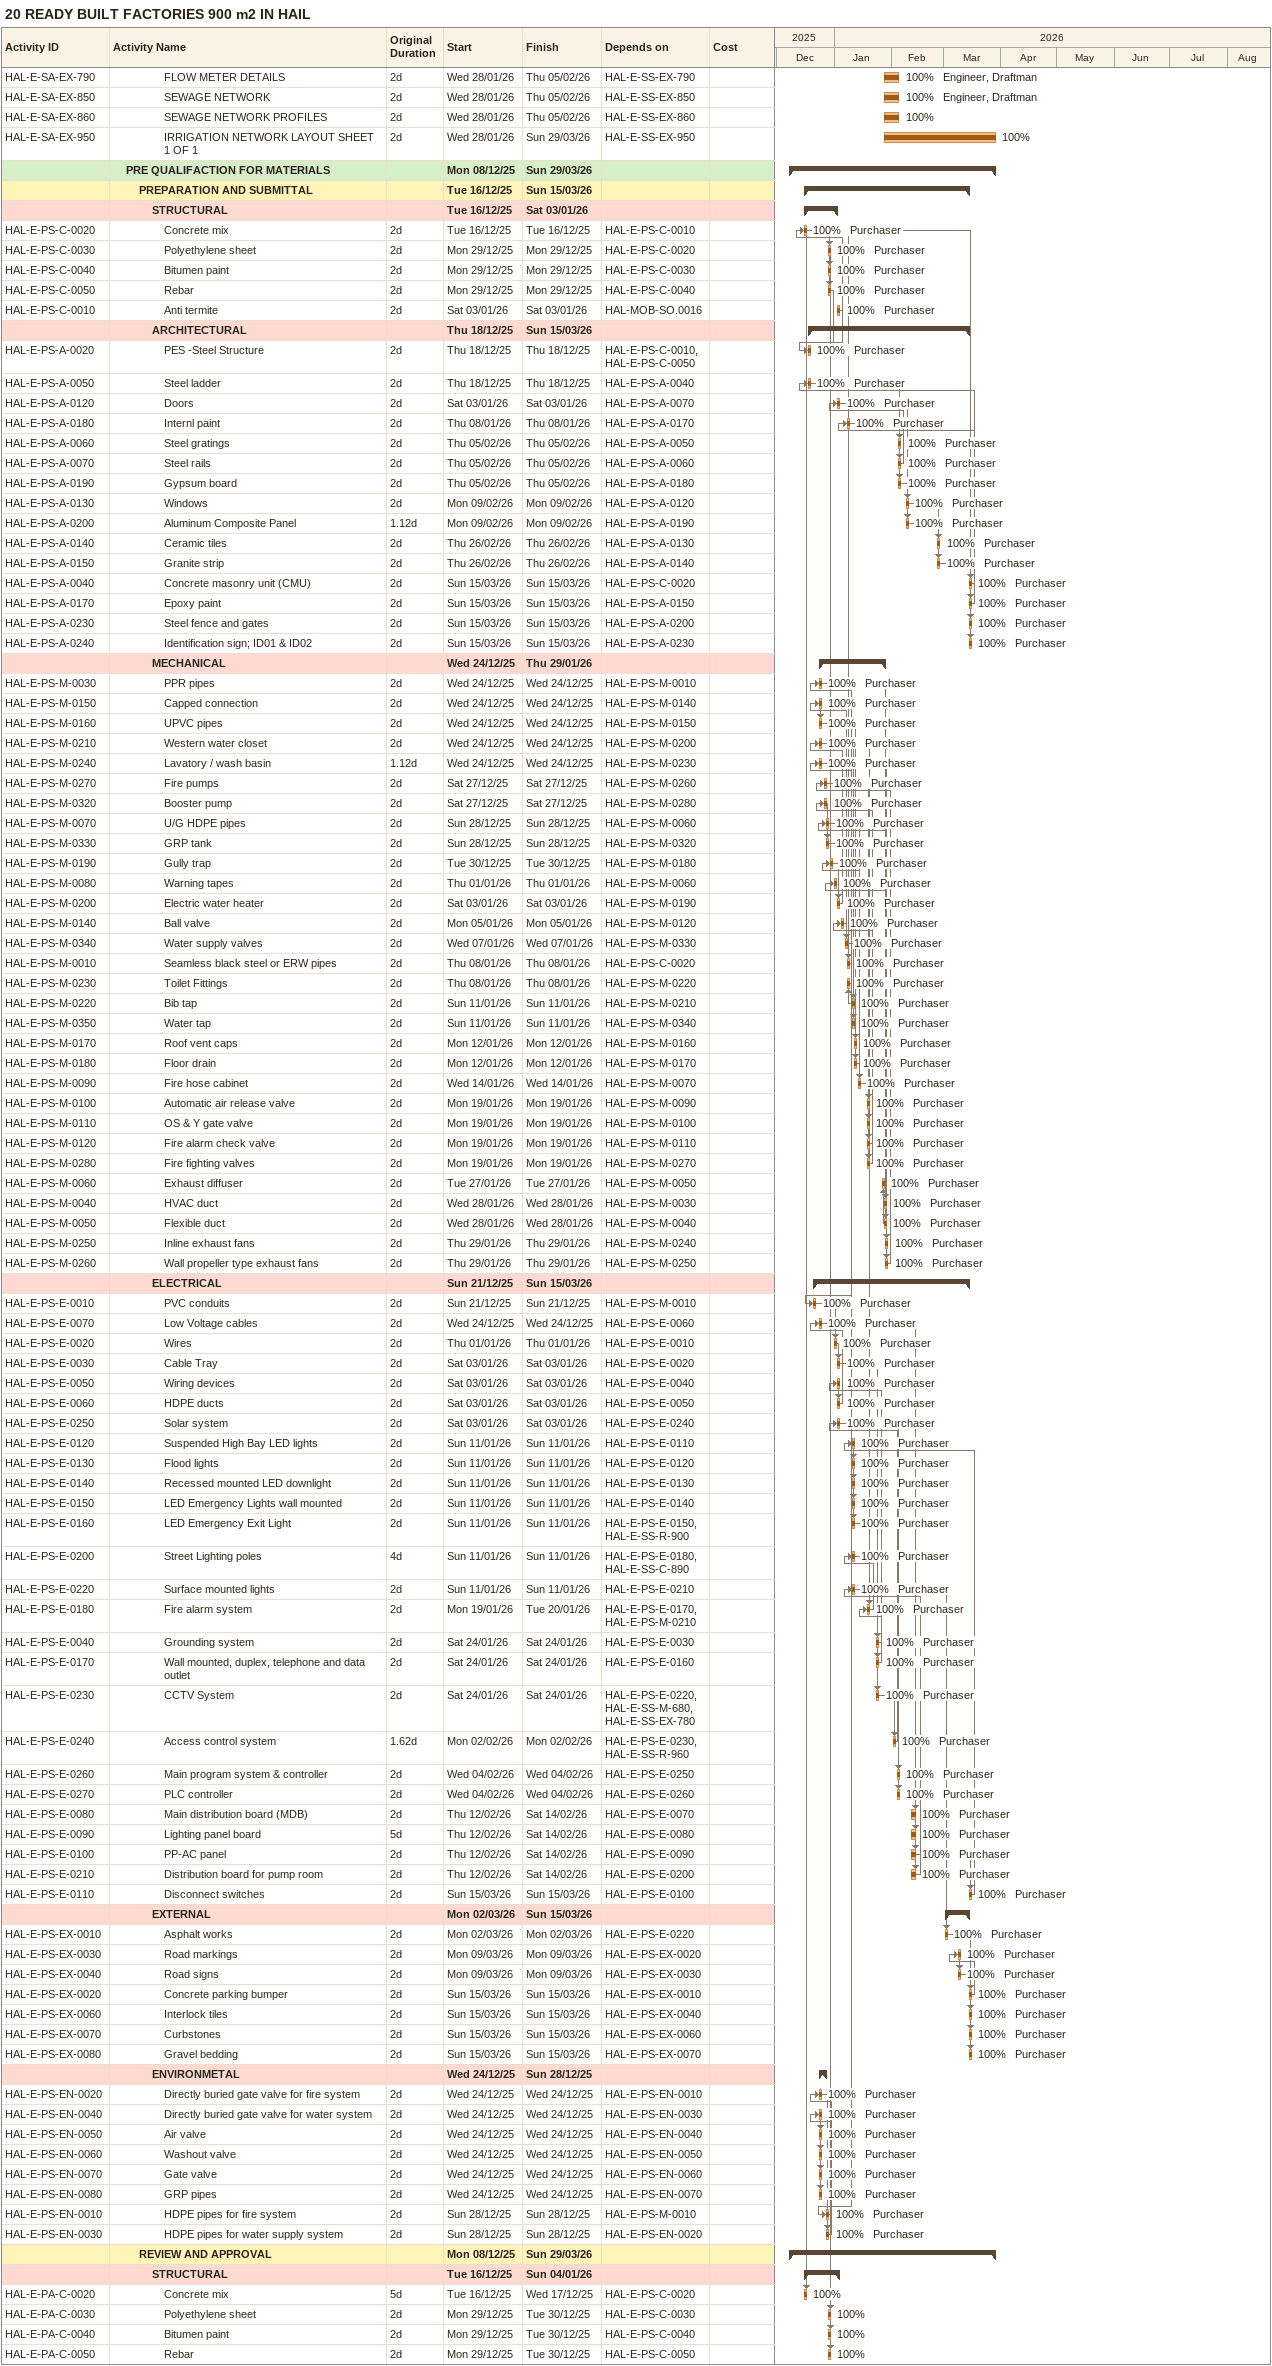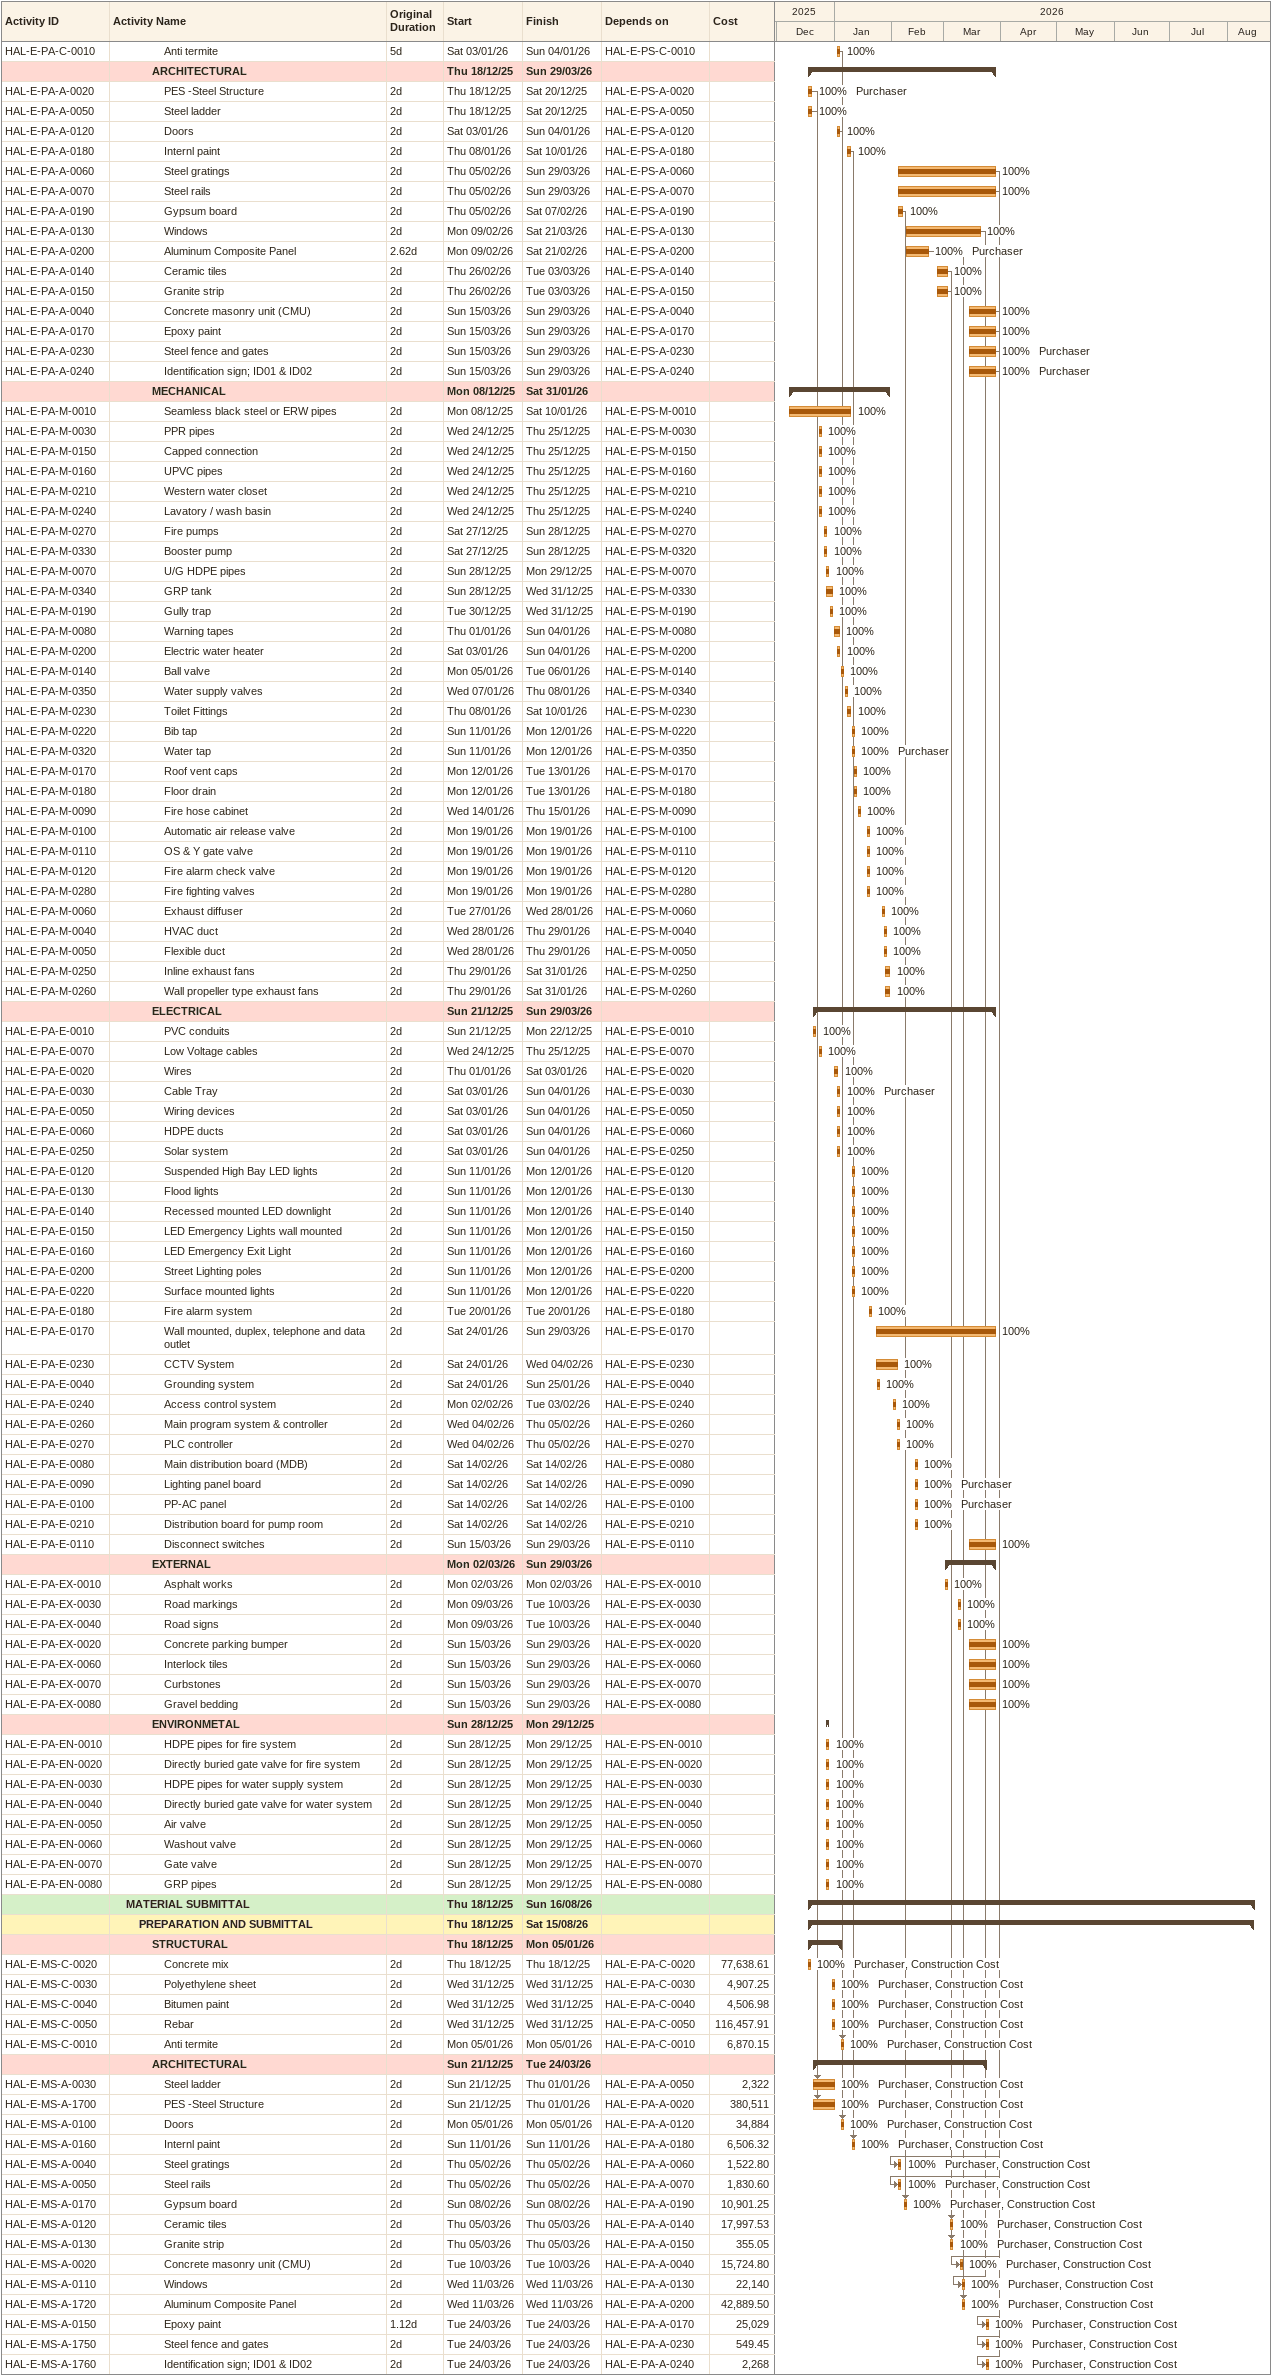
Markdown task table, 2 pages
20 READY BUILT FACTORIES 900 m2 IN HAIL

| ID | Level | Task | Original duration | Start | Finish | Predecessors | Resources | % complete | Cost |
|---|---|---|---|---|---|---|---|---|---|
| HAL-E-SA-EX-790 | 5 | FLOW METER DETAILS | 2d | 2026-01-28 | 2026-02-05 | HAL-E-SS-EX-790 | Engineer, Draftman | 100 |  |
| HAL-E-SA-EX-850 | 5 | SEWAGE NETWORK | 2d | 2026-01-28 | 2026-02-05 | HAL-E-SS-EX-850 | Engineer, Draftman | 100 |  |
| HAL-E-SA-EX-860 | 5 | SEWAGE NETWORK PROFILES | 2d | 2026-01-28 | 2026-02-05 | HAL-E-SS-EX-860 |  | 100 |  |
| HAL-E-SA-EX-950 | 5 | IRRIGATION NETWORK LAYOUT SHEET 1 OF 1 | 2d | 2026-01-28 | 2026-03-29 | HAL-E-SS-EX-950 |  | 100 |  |
|  | 2 | **PRE QUALIFACTION FOR MATERIALS** |  | 2025-12-08 | 2026-03-29 |  |  |  |  |
|  | 3 | **PREPARATION AND SUBMITTAL** |  | 2025-12-16 | 2026-03-15 |  |  |  |  |
|  | 4 | **STRUCTURAL** |  | 2025-12-16 | 2026-01-03 |  |  |  |  |
| HAL-E-PS-C-0020 | 5 | Concrete mix | 2d | 2025-12-16 | 2025-12-16 | HAL-E-PS-C-0010 | Purchaser | 100 |  |
| HAL-E-PS-C-0030 | 5 | Polyethylene sheet | 2d | 2025-12-29 | 2025-12-29 | HAL-E-PS-C-0020 | Purchaser | 100 |  |
| HAL-E-PS-C-0040 | 5 | Bitumen paint | 2d | 2025-12-29 | 2025-12-29 | HAL-E-PS-C-0030 | Purchaser | 100 |  |
| HAL-E-PS-C-0050 | 5 | Rebar | 2d | 2025-12-29 | 2025-12-29 | HAL-E-PS-C-0040 | Purchaser | 100 |  |
| HAL-E-PS-C-0010 | 5 | Anti termite | 2d | 2026-01-03 | 2026-01-03 | HAL-MOB-SO.0016 | Purchaser | 100 |  |
|  | 4 | **ARCHITECTURAL** |  | 2025-12-18 | 2026-03-15 |  |  |  |  |
| HAL-E-PS-A-0020 | 5 | PES -Steel Structure | 2d | 2025-12-18 | 2025-12-18 | HAL-E-PS-C-0010, HAL-E-PS-C-0050 | Purchaser | 100 |  |
| HAL-E-PS-A-0050 | 5 | Steel ladder | 2d | 2025-12-18 | 2025-12-18 | HAL-E-PS-A-0040 | Purchaser | 100 |  |
| HAL-E-PS-A-0120 | 5 | Doors | 2d | 2026-01-03 | 2026-01-03 | HAL-E-PS-A-0070 | Purchaser | 100 |  |
| HAL-E-PS-A-0180 | 5 | Internl paint | 2d | 2026-01-08 | 2026-01-08 | HAL-E-PS-A-0170 | Purchaser | 100 |  |
| HAL-E-PS-A-0060 | 5 | Steel gratings | 2d | 2026-02-05 | 2026-02-05 | HAL-E-PS-A-0050 | Purchaser | 100 |  |
| HAL-E-PS-A-0070 | 5 | Steel rails | 2d | 2026-02-05 | 2026-02-05 | HAL-E-PS-A-0060 | Purchaser | 100 |  |
| HAL-E-PS-A-0190 | 5 | Gypsum board | 2d | 2026-02-05 | 2026-02-05 | HAL-E-PS-A-0180 | Purchaser | 100 |  |
| HAL-E-PS-A-0130 | 5 | Windows | 2d | 2026-02-09 | 2026-02-09 | HAL-E-PS-A-0120 | Purchaser | 100 |  |
| HAL-E-PS-A-0200 | 5 | Aluminum Composite Panel | 1.12d | 2026-02-09 | 2026-02-09 | HAL-E-PS-A-0190 | Purchaser | 100 |  |
| HAL-E-PS-A-0140 | 5 | Ceramic tiles | 2d | 2026-02-26 | 2026-02-26 | HAL-E-PS-A-0130 | Purchaser | 100 |  |
| HAL-E-PS-A-0150 | 5 | Granite strip | 2d | 2026-02-26 | 2026-02-26 | HAL-E-PS-A-0140 | Purchaser | 100 |  |
| HAL-E-PS-A-0040 | 5 | Concrete masonry unit (CMU) | 2d | 2026-03-15 | 2026-03-15 | HAL-E-PS-C-0020 | Purchaser | 100 |  |
| HAL-E-PS-A-0170 | 5 | Epoxy paint | 2d | 2026-03-15 | 2026-03-15 | HAL-E-PS-A-0150 | Purchaser | 100 |  |
| HAL-E-PS-A-0230 | 5 | Steel fence and gates | 2d | 2026-03-15 | 2026-03-15 | HAL-E-PS-A-0200 | Purchaser | 100 |  |
| HAL-E-PS-A-0240 | 5 | Identification sign; ID01 & ID02 | 2d | 2026-03-15 | 2026-03-15 | HAL-E-PS-A-0230 | Purchaser | 100 |  |
|  | 4 | **MECHANICAL** |  | 2025-12-24 | 2026-01-29 |  |  |  |  |
| HAL-E-PS-M-0030 | 5 | PPR pipes | 2d | 2025-12-24 | 2025-12-24 | HAL-E-PS-M-0010 | Purchaser | 100 |  |
| HAL-E-PS-M-0150 | 5 | Capped connection | 2d | 2025-12-24 | 2025-12-24 | HAL-E-PS-M-0140 | Purchaser | 100 |  |
| HAL-E-PS-M-0160 | 5 | UPVC pipes | 2d | 2025-12-24 | 2025-12-24 | HAL-E-PS-M-0150 | Purchaser | 100 |  |
| HAL-E-PS-M-0210 | 5 | Western water closet | 2d | 2025-12-24 | 2025-12-24 | HAL-E-PS-M-0200 | Purchaser | 100 |  |
| HAL-E-PS-M-0240 | 5 | Lavatory / wash basin | 1.12d | 2025-12-24 | 2025-12-24 | HAL-E-PS-M-0230 | Purchaser | 100 |  |
| HAL-E-PS-M-0270 | 5 | Fire pumps | 2d | 2025-12-27 | 2025-12-27 | HAL-E-PS-M-0260 | Purchaser | 100 |  |
| HAL-E-PS-M-0320 | 5 | Booster pump | 2d | 2025-12-27 | 2025-12-27 | HAL-E-PS-M-0280 | Purchaser | 100 |  |
| HAL-E-PS-M-0070 | 5 | U/G HDPE pipes | 2d | 2025-12-28 | 2025-12-28 | HAL-E-PS-M-0060 | Purchaser | 100 |  |
| HAL-E-PS-M-0330 | 5 | GRP tank | 2d | 2025-12-28 | 2025-12-28 | HAL-E-PS-M-0320 | Purchaser | 100 |  |
| HAL-E-PS-M-0190 | 5 | Gully trap | 2d | 2025-12-30 | 2025-12-30 | HAL-E-PS-M-0180 | Purchaser | 100 |  |
| HAL-E-PS-M-0080 | 5 | Warning tapes | 2d | 2026-01-01 | 2026-01-01 | HAL-E-PS-M-0060 | Purchaser | 100 |  |
| HAL-E-PS-M-0200 | 5 | Electric water heater | 2d | 2026-01-03 | 2026-01-03 | HAL-E-PS-M-0190 | Purchaser | 100 |  |
| HAL-E-PS-M-0140 | 5 | Ball valve | 2d | 2026-01-05 | 2026-01-05 | HAL-E-PS-M-0120 | Purchaser | 100 |  |
| HAL-E-PS-M-0340 | 5 | Water supply valves | 2d | 2026-01-07 | 2026-01-07 | HAL-E-PS-M-0330 | Purchaser | 100 |  |
| HAL-E-PS-M-0010 | 5 | Seamless black steel or ERW pipes | 2d | 2026-01-08 | 2026-01-08 | HAL-E-PS-C-0020 | Purchaser | 100 |  |
| HAL-E-PS-M-0230 | 5 | Toilet Fittings | 2d | 2026-01-08 | 2026-01-08 | HAL-E-PS-M-0220 | Purchaser | 100 |  |
| HAL-E-PS-M-0220 | 5 | Bib tap | 2d | 2026-01-11 | 2026-01-11 | HAL-E-PS-M-0210 | Purchaser | 100 |  |
| HAL-E-PS-M-0350 | 5 | Water tap | 2d | 2026-01-11 | 2026-01-11 | HAL-E-PS-M-0340 | Purchaser | 100 |  |
| HAL-E-PS-M-0170 | 5 | Roof vent caps | 2d | 2026-01-12 | 2026-01-12 | HAL-E-PS-M-0160 | Purchaser | 100 |  |
| HAL-E-PS-M-0180 | 5 | Floor drain | 2d | 2026-01-12 | 2026-01-12 | HAL-E-PS-M-0170 | Purchaser | 100 |  |
| HAL-E-PS-M-0090 | 5 | Fire hose cabinet | 2d | 2026-01-14 | 2026-01-14 | HAL-E-PS-M-0070 | Purchaser | 100 |  |
| HAL-E-PS-M-0100 | 5 | Automatic air release valve | 2d | 2026-01-19 | 2026-01-19 | HAL-E-PS-M-0090 | Purchaser | 100 |  |
| HAL-E-PS-M-0110 | 5 | OS & Y gate valve | 2d | 2026-01-19 | 2026-01-19 | HAL-E-PS-M-0100 | Purchaser | 100 |  |
| HAL-E-PS-M-0120 | 5 | Fire alarm check valve | 2d | 2026-01-19 | 2026-01-19 | HAL-E-PS-M-0110 | Purchaser | 100 |  |
| HAL-E-PS-M-0280 | 5 | Fire fighting valves | 2d | 2026-01-19 | 2026-01-19 | HAL-E-PS-M-0270 | Purchaser | 100 |  |
| HAL-E-PS-M-0060 | 5 | Exhaust diffuser | 2d | 2026-01-27 | 2026-01-27 | HAL-E-PS-M-0050 | Purchaser | 100 |  |
| HAL-E-PS-M-0040 | 5 | HVAC duct | 2d | 2026-01-28 | 2026-01-28 | HAL-E-PS-M-0030 | Purchaser | 100 |  |
| HAL-E-PS-M-0050 | 5 | Flexible duct | 2d | 2026-01-28 | 2026-01-28 | HAL-E-PS-M-0040 | Purchaser | 100 |  |
| HAL-E-PS-M-0250 | 5 | Inline exhaust fans | 2d | 2026-01-29 | 2026-01-29 | HAL-E-PS-M-0240 | Purchaser | 100 |  |
| HAL-E-PS-M-0260 | 5 | Wall propeller type exhaust fans | 2d | 2026-01-29 | 2026-01-29 | HAL-E-PS-M-0250 | Purchaser | 100 |  |
|  | 4 | **ELECTRICAL** |  | 2025-12-21 | 2026-03-15 |  |  |  |  |
| HAL-E-PS-E-0010 | 5 | PVC conduits | 2d | 2025-12-21 | 2025-12-21 | HAL-E-PS-M-0010 | Purchaser | 100 |  |
| HAL-E-PS-E-0070 | 5 | Low Voltage cables | 2d | 2025-12-24 | 2025-12-24 | HAL-E-PS-E-0060 | Purchaser | 100 |  |
| HAL-E-PS-E-0020 | 5 | Wires | 2d | 2026-01-01 | 2026-01-01 | HAL-E-PS-E-0010 | Purchaser | 100 |  |
| HAL-E-PS-E-0030 | 5 | Cable Tray | 2d | 2026-01-03 | 2026-01-03 | HAL-E-PS-E-0020 | Purchaser | 100 |  |
| HAL-E-PS-E-0050 | 5 | Wiring devices | 2d | 2026-01-03 | 2026-01-03 | HAL-E-PS-E-0040 | Purchaser | 100 |  |
| HAL-E-PS-E-0060 | 5 | HDPE ducts | 2d | 2026-01-03 | 2026-01-03 | HAL-E-PS-E-0050 | Purchaser | 100 |  |
| HAL-E-PS-E-0250 | 5 | Solar system | 2d | 2026-01-03 | 2026-01-03 | HAL-E-PS-E-0240 | Purchaser | 100 |  |
| HAL-E-PS-E-0120 | 5 | Suspended High Bay LED lights | 2d | 2026-01-11 | 2026-01-11 | HAL-E-PS-E-0110 | Purchaser | 100 |  |
| HAL-E-PS-E-0130 | 5 | Flood lights | 2d | 2026-01-11 | 2026-01-11 | HAL-E-PS-E-0120 | Purchaser | 100 |  |
| HAL-E-PS-E-0140 | 5 | Recessed mounted LED downlight | 2d | 2026-01-11 | 2026-01-11 | HAL-E-PS-E-0130 | Purchaser | 100 |  |
| HAL-E-PS-E-0150 | 5 | LED Emergency Lights wall mounted | 2d | 2026-01-11 | 2026-01-11 | HAL-E-PS-E-0140 | Purchaser | 100 |  |
| HAL-E-PS-E-0160 | 5 | LED Emergency Exit Light | 2d | 2026-01-11 | 2026-01-11 | HAL-E-PS-E-0150, HAL-E-SS-R-900 | Purchaser | 100 |  |
| HAL-E-PS-E-0200 | 5 | Street Lighting poles | 4d | 2026-01-11 | 2026-01-11 | HAL-E-PS-E-0180, HAL-E-SS-C-890 | Purchaser | 100 |  |
| HAL-E-PS-E-0220 | 5 | Surface mounted lights | 2d | 2026-01-11 | 2026-01-11 | HAL-E-PS-E-0210 | Purchaser | 100 |  |
| HAL-E-PS-E-0180 | 5 | Fire alarm system | 2d | 2026-01-19 | 2026-01-20 | HAL-E-PS-E-0170, HAL-E-PS-M-0210 | Purchaser | 100 |  |
| HAL-E-PS-E-0040 | 5 | Grounding system | 2d | 2026-01-24 | 2026-01-24 | HAL-E-PS-E-0030 | Purchaser | 100 |  |
| HAL-E-PS-E-0170 | 5 | Wall mounted, duplex, telephone and data outlet | 2d | 2026-01-24 | 2026-01-24 | HAL-E-PS-E-0160 | Purchaser | 100 |  |
| HAL-E-PS-E-0230 | 5 | CCTV System | 2d | 2026-01-24 | 2026-01-24 | HAL-E-PS-E-0220, HAL-E-SS-M-680, HAL-E-SS-EX-780 | Purchaser | 100 |  |
| HAL-E-PS-E-0240 | 5 | Access control system | 1.62d | 2026-02-02 | 2026-02-02 | HAL-E-PS-E-0230, HAL-E-SS-R-960 | Purchaser | 100 |  |
| HAL-E-PS-E-0260 | 5 | Main program system & controller | 2d | 2026-02-04 | 2026-02-04 | HAL-E-PS-E-0250 | Purchaser | 100 |  |
| HAL-E-PS-E-0270 | 5 | PLC controller | 2d | 2026-02-04 | 2026-02-04 | HAL-E-PS-E-0260 | Purchaser | 100 |  |
| HAL-E-PS-E-0080 | 5 | Main distribution board (MDB) | 2d | 2026-02-12 | 2026-02-14 | HAL-E-PS-E-0070 | Purchaser | 100 |  |
| HAL-E-PS-E-0090 | 5 | Lighting panel board | 5d | 2026-02-12 | 2026-02-14 | HAL-E-PS-E-0080 | Purchaser | 100 |  |
| HAL-E-PS-E-0100 | 5 | PP-AC panel | 2d | 2026-02-12 | 2026-02-14 | HAL-E-PS-E-0090 | Purchaser | 100 |  |
| HAL-E-PS-E-0210 | 5 | Distribution board for pump room | 2d | 2026-02-12 | 2026-02-14 | HAL-E-PS-E-0200 | Purchaser | 100 |  |
| HAL-E-PS-E-0110 | 5 | Disconnect switches | 2d | 2026-03-15 | 2026-03-15 | HAL-E-PS-E-0100 | Purchaser | 100 |  |
|  | 4 | **EXTERNAL** |  | 2026-03-02 | 2026-03-15 |  |  |  |  |
| HAL-E-PS-EX-0010 | 5 | Asphalt works | 2d | 2026-03-02 | 2026-03-02 | HAL-E-PS-E-0220 | Purchaser | 100 |  |
| HAL-E-PS-EX-0030 | 5 | Road markings | 2d | 2026-03-09 | 2026-03-09 | HAL-E-PS-EX-0020 | Purchaser | 100 |  |
| HAL-E-PS-EX-0040 | 5 | Road signs | 2d | 2026-03-09 | 2026-03-09 | HAL-E-PS-EX-0030 | Purchaser | 100 |  |
| HAL-E-PS-EX-0020 | 5 | Concrete parking bumper | 2d | 2026-03-15 | 2026-03-15 | HAL-E-PS-EX-0010 | Purchaser | 100 |  |
| HAL-E-PS-EX-0060 | 5 | Interlock tiles | 2d | 2026-03-15 | 2026-03-15 | HAL-E-PS-EX-0040 | Purchaser | 100 |  |
| HAL-E-PS-EX-0070 | 5 | Curbstones | 2d | 2026-03-15 | 2026-03-15 | HAL-E-PS-EX-0060 | Purchaser | 100 |  |
| HAL-E-PS-EX-0080 | 5 | Gravel bedding | 2d | 2026-03-15 | 2026-03-15 | HAL-E-PS-EX-0070 | Purchaser | 100 |  |
|  | 4 | **ENVIRONMETAL** |  | 2025-12-24 | 2025-12-28 |  |  |  |  |
| HAL-E-PS-EN-0020 | 5 | Directly buried gate valve for fire system | 2d | 2025-12-24 | 2025-12-24 | HAL-E-PS-EN-0010 | Purchaser | 100 |  |
| HAL-E-PS-EN-0040 | 5 | Directly buried gate valve for water system | 2d | 2025-12-24 | 2025-12-24 | HAL-E-PS-EN-0030 | Purchaser | 100 |  |
| HAL-E-PS-EN-0050 | 5 | Air valve | 2d | 2025-12-24 | 2025-12-24 | HAL-E-PS-EN-0040 | Purchaser | 100 |  |
| HAL-E-PS-EN-0060 | 5 | Washout valve | 2d | 2025-12-24 | 2025-12-24 | HAL-E-PS-EN-0050 | Purchaser | 100 |  |
| HAL-E-PS-EN-0070 | 5 | Gate valve | 2d | 2025-12-24 | 2025-12-24 | HAL-E-PS-EN-0060 | Purchaser | 100 |  |
| HAL-E-PS-EN-0080 | 5 | GRP pipes | 2d | 2025-12-24 | 2025-12-24 | HAL-E-PS-EN-0070 | Purchaser | 100 |  |
| HAL-E-PS-EN-0010 | 5 | HDPE pipes for fire system | 2d | 2025-12-28 | 2025-12-28 | HAL-E-PS-M-0010 | Purchaser | 100 |  |
| HAL-E-PS-EN-0030 | 5 | HDPE pipes for water supply system | 2d | 2025-12-28 | 2025-12-28 | HAL-E-PS-EN-0020 | Purchaser | 100 |  |
|  | 3 | **REVIEW AND APPROVAL** |  | 2025-12-08 | 2026-03-29 |  |  |  |  |
|  | 4 | **STRUCTURAL** |  | 2025-12-16 | 2026-01-04 |  |  |  |  |
| HAL-E-PA-C-0020 | 5 | Concrete mix | 5d | 2025-12-16 | 2025-12-17 | HAL-E-PS-C-0020 |  | 100 |  |
| HAL-E-PA-C-0030 | 5 | Polyethylene sheet | 2d | 2025-12-29 | 2025-12-30 | HAL-E-PS-C-0030 |  | 100 |  |
| HAL-E-PA-C-0040 | 5 | Bitumen paint | 2d | 2025-12-29 | 2025-12-30 | HAL-E-PS-C-0040 |  | 100 |  |
| HAL-E-PA-C-0050 | 5 | Rebar | 2d | 2025-12-29 | 2025-12-30 | HAL-E-PS-C-0050 |  | 100 |  |
| HAL-E-PA-C-0010 | 5 | Anti termite | 5d | 2026-01-03 | 2026-01-04 | HAL-E-PS-C-0010 |  | 100 |  |
|  | 4 | **ARCHITECTURAL** |  | 2025-12-18 | 2026-03-29 |  |  |  |  |
| HAL-E-PA-A-0020 | 5 | PES -Steel Structure | 2d | 2025-12-18 | 2025-12-20 | HAL-E-PS-A-0020 | Purchaser | 100 |  |
| HAL-E-PA-A-0050 | 5 | Steel ladder | 2d | 2025-12-18 | 2025-12-20 | HAL-E-PS-A-0050 |  | 100 |  |
| HAL-E-PA-A-0120 | 5 | Doors | 2d | 2026-01-03 | 2026-01-04 | HAL-E-PS-A-0120 |  | 100 |  |
| HAL-E-PA-A-0180 | 5 | Internl paint | 2d | 2026-01-08 | 2026-01-10 | HAL-E-PS-A-0180 |  | 100 |  |
| HAL-E-PA-A-0060 | 5 | Steel gratings | 2d | 2026-02-05 | 2026-03-29 | HAL-E-PS-A-0060 |  | 100 |  |
| HAL-E-PA-A-0070 | 5 | Steel rails | 2d | 2026-02-05 | 2026-03-29 | HAL-E-PS-A-0070 |  | 100 |  |
| HAL-E-PA-A-0190 | 5 | Gypsum board | 2d | 2026-02-05 | 2026-02-07 | HAL-E-PS-A-0190 |  | 100 |  |
| HAL-E-PA-A-0130 | 5 | Windows | 2d | 2026-02-09 | 2026-03-21 | HAL-E-PS-A-0130 |  | 100 |  |
| HAL-E-PA-A-0200 | 5 | Aluminum Composite Panel | 2.62d | 2026-02-09 | 2026-02-21 | HAL-E-PS-A-0200 | Purchaser | 100 |  |
| HAL-E-PA-A-0140 | 5 | Ceramic tiles | 2d | 2026-02-26 | 2026-03-03 | HAL-E-PS-A-0140 |  | 100 |  |
| HAL-E-PA-A-0150 | 5 | Granite strip | 2d | 2026-02-26 | 2026-03-03 | HAL-E-PS-A-0150 |  | 100 |  |
| HAL-E-PA-A-0040 | 5 | Concrete masonry unit (CMU) | 2d | 2026-03-15 | 2026-03-29 | HAL-E-PS-A-0040 |  | 100 |  |
| HAL-E-PA-A-0170 | 5 | Epoxy paint | 2d | 2026-03-15 | 2026-03-29 | HAL-E-PS-A-0170 |  | 100 |  |
| HAL-E-PA-A-0230 | 5 | Steel fence and gates | 2d | 2026-03-15 | 2026-03-29 | HAL-E-PS-A-0230 | Purchaser | 100 |  |
| HAL-E-PA-A-0240 | 5 | Identification sign; ID01 & ID02 | 2d | 2026-03-15 | 2026-03-29 | HAL-E-PS-A-0240 | Purchaser | 100 |  |
|  | 4 | **MECHANICAL** |  | 2025-12-08 | 2026-01-31 |  |  |  |  |
| HAL-E-PA-M-0010 | 5 | Seamless black steel or ERW pipes | 2d | 2025-12-08 | 2026-01-10 | HAL-E-PS-M-0010 |  | 100 |  |
| HAL-E-PA-M-0030 | 5 | PPR pipes | 2d | 2025-12-24 | 2025-12-25 | HAL-E-PS-M-0030 |  | 100 |  |
| HAL-E-PA-M-0150 | 5 | Capped connection | 2d | 2025-12-24 | 2025-12-25 | HAL-E-PS-M-0150 |  | 100 |  |
| HAL-E-PA-M-0160 | 5 | UPVC pipes | 2d | 2025-12-24 | 2025-12-25 | HAL-E-PS-M-0160 |  | 100 |  |
| HAL-E-PA-M-0210 | 5 | Western water closet | 2d | 2025-12-24 | 2025-12-25 | HAL-E-PS-M-0210 |  | 100 |  |
| HAL-E-PA-M-0240 | 5 | Lavatory / wash basin | 2d | 2025-12-24 | 2025-12-25 | HAL-E-PS-M-0240 |  | 100 |  |
| HAL-E-PA-M-0270 | 5 | Fire pumps | 2d | 2025-12-27 | 2025-12-28 | HAL-E-PS-M-0270 |  | 100 |  |
| HAL-E-PA-M-0330 | 5 | Booster pump | 2d | 2025-12-27 | 2025-12-28 | HAL-E-PS-M-0320 |  | 100 |  |
| HAL-E-PA-M-0070 | 5 | U/G HDPE pipes | 2d | 2025-12-28 | 2025-12-29 | HAL-E-PS-M-0070 |  | 100 |  |
| HAL-E-PA-M-0340 | 5 | GRP tank | 2d | 2025-12-28 | 2025-12-31 | HAL-E-PS-M-0330 |  | 100 |  |
| HAL-E-PA-M-0190 | 5 | Gully trap | 2d | 2025-12-30 | 2025-12-31 | HAL-E-PS-M-0190 |  | 100 |  |
| HAL-E-PA-M-0080 | 5 | Warning tapes | 2d | 2026-01-01 | 2026-01-04 | HAL-E-PS-M-0080 |  | 100 |  |
| HAL-E-PA-M-0200 | 5 | Electric water heater | 2d | 2026-01-03 | 2026-01-04 | HAL-E-PS-M-0200 |  | 100 |  |
| HAL-E-PA-M-0140 | 5 | Ball valve | 2d | 2026-01-05 | 2026-01-06 | HAL-E-PS-M-0140 |  | 100 |  |
| HAL-E-PA-M-0350 | 5 | Water supply valves | 2d | 2026-01-07 | 2026-01-08 | HAL-E-PS-M-0340 |  | 100 |  |
| HAL-E-PA-M-0230 | 5 | Toilet Fittings | 2d | 2026-01-08 | 2026-01-10 | HAL-E-PS-M-0230 |  | 100 |  |
| HAL-E-PA-M-0220 | 5 | Bib tap | 2d | 2026-01-11 | 2026-01-12 | HAL-E-PS-M-0220 |  | 100 |  |
| HAL-E-PA-M-0320 | 5 | Water tap | 2d | 2026-01-11 | 2026-01-12 | HAL-E-PS-M-0350 | Purchaser | 100 |  |
| HAL-E-PA-M-0170 | 5 | Roof vent caps | 2d | 2026-01-12 | 2026-01-13 | HAL-E-PS-M-0170 |  | 100 |  |
| HAL-E-PA-M-0180 | 5 | Floor drain | 2d | 2026-01-12 | 2026-01-13 | HAL-E-PS-M-0180 |  | 100 |  |
| HAL-E-PA-M-0090 | 5 | Fire hose cabinet | 2d | 2026-01-14 | 2026-01-15 | HAL-E-PS-M-0090 |  | 100 |  |
| HAL-E-PA-M-0100 | 5 | Automatic air release valve | 2d | 2026-01-19 | 2026-01-19 | HAL-E-PS-M-0100 |  | 100 |  |
| HAL-E-PA-M-0110 | 5 | OS & Y gate valve | 2d | 2026-01-19 | 2026-01-19 | HAL-E-PS-M-0110 |  | 100 |  |
| HAL-E-PA-M-0120 | 5 | Fire alarm check valve | 2d | 2026-01-19 | 2026-01-19 | HAL-E-PS-M-0120 |  | 100 |  |
| HAL-E-PA-M-0280 | 5 | Fire fighting valves | 2d | 2026-01-19 | 2026-01-19 | HAL-E-PS-M-0280 |  | 100 |  |
| HAL-E-PA-M-0060 | 5 | Exhaust diffuser | 2d | 2026-01-27 | 2026-01-28 | HAL-E-PS-M-0060 |  | 100 |  |
| HAL-E-PA-M-0040 | 5 | HVAC duct | 2d | 2026-01-28 | 2026-01-29 | HAL-E-PS-M-0040 |  | 100 |  |
| HAL-E-PA-M-0050 | 5 | Flexible duct | 2d | 2026-01-28 | 2026-01-29 | HAL-E-PS-M-0050 |  | 100 |  |
| HAL-E-PA-M-0250 | 5 | Inline exhaust fans | 2d | 2026-01-29 | 2026-01-31 | HAL-E-PS-M-0250 |  | 100 |  |
| HAL-E-PA-M-0260 | 5 | Wall propeller type exhaust fans | 2d | 2026-01-29 | 2026-01-31 | HAL-E-PS-M-0260 |  | 100 |  |
|  | 4 | **ELECTRICAL** |  | 2025-12-21 | 2026-03-29 |  |  |  |  |
| HAL-E-PA-E-0010 | 5 | PVC conduits | 2d | 2025-12-21 | 2025-12-22 | HAL-E-PS-E-0010 |  | 100 |  |
| HAL-E-PA-E-0070 | 5 | Low Voltage cables | 2d | 2025-12-24 | 2025-12-25 | HAL-E-PS-E-0070 |  | 100 |  |
| HAL-E-PA-E-0020 | 5 | Wires | 2d | 2026-01-01 | 2026-01-03 | HAL-E-PS-E-0020 |  | 100 |  |
| HAL-E-PA-E-0030 | 5 | Cable Tray | 2d | 2026-01-03 | 2026-01-04 | HAL-E-PS-E-0030 | Purchaser | 100 |  |
| HAL-E-PA-E-0050 | 5 | Wiring devices | 2d | 2026-01-03 | 2026-01-04 | HAL-E-PS-E-0050 |  | 100 |  |
| HAL-E-PA-E-0060 | 5 | HDPE ducts | 2d | 2026-01-03 | 2026-01-04 | HAL-E-PS-E-0060 |  | 100 |  |
| HAL-E-PA-E-0250 | 5 | Solar system | 2d | 2026-01-03 | 2026-01-04 | HAL-E-PS-E-0250 |  | 100 |  |
| HAL-E-PA-E-0120 | 5 | Suspended High Bay LED lights | 2d | 2026-01-11 | 2026-01-12 | HAL-E-PS-E-0120 |  | 100 |  |
| HAL-E-PA-E-0130 | 5 | Flood lights | 2d | 2026-01-11 | 2026-01-12 | HAL-E-PS-E-0130 |  | 100 |  |
| HAL-E-PA-E-0140 | 5 | Recessed mounted LED downlight | 2d | 2026-01-11 | 2026-01-12 | HAL-E-PS-E-0140 |  | 100 |  |
| HAL-E-PA-E-0150 | 5 | LED Emergency Lights wall mounted | 2d | 2026-01-11 | 2026-01-12 | HAL-E-PS-E-0150 |  | 100 |  |
| HAL-E-PA-E-0160 | 5 | LED Emergency Exit Light | 2d | 2026-01-11 | 2026-01-12 | HAL-E-PS-E-0160 |  | 100 |  |
| HAL-E-PA-E-0200 | 5 | Street Lighting poles | 2d | 2026-01-11 | 2026-01-12 | HAL-E-PS-E-0200 |  | 100 |  |
| HAL-E-PA-E-0220 | 5 | Surface mounted lights | 2d | 2026-01-11 | 2026-01-12 | HAL-E-PS-E-0220 |  | 100 |  |
| HAL-E-PA-E-0180 | 5 | Fire alarm system | 2d | 2026-01-20 | 2026-01-20 | HAL-E-PS-E-0180 |  | 100 |  |
| HAL-E-PA-E-0170 | 5 | Wall mounted, duplex, telephone and data outlet | 2d | 2026-01-24 | 2026-03-29 | HAL-E-PS-E-0170 |  | 100 |  |
| HAL-E-PA-E-0230 | 5 | CCTV System | 2d | 2026-01-24 | 2026-02-04 | HAL-E-PS-E-0230 |  | 100 |  |
| HAL-E-PA-E-0040 | 5 | Grounding system | 2d | 2026-01-24 | 2026-01-25 | HAL-E-PS-E-0040 |  | 100 |  |
| HAL-E-PA-E-0240 | 5 | Access control system | 2d | 2026-02-02 | 2026-02-03 | HAL-E-PS-E-0240 |  | 100 |  |
| HAL-E-PA-E-0260 | 5 | Main program system & controller | 2d | 2026-02-04 | 2026-02-05 | HAL-E-PS-E-0260 |  | 100 |  |
| HAL-E-PA-E-0270 | 5 | PLC controller | 2d | 2026-02-04 | 2026-02-05 | HAL-E-PS-E-0270 |  | 100 |  |
| HAL-E-PA-E-0080 | 5 | Main distribution board (MDB) | 2d | 2026-02-14 | 2026-02-14 | HAL-E-PS-E-0080 |  | 100 |  |
| HAL-E-PA-E-0090 | 5 | Lighting panel board | 2d | 2026-02-14 | 2026-02-14 | HAL-E-PS-E-0090 | Purchaser | 100 |  |
| HAL-E-PA-E-0100 | 5 | PP-AC panel | 2d | 2026-02-14 | 2026-02-14 | HAL-E-PS-E-0100 | Purchaser | 100 |  |
| HAL-E-PA-E-0210 | 5 | Distribution board for pump room | 2d | 2026-02-14 | 2026-02-14 | HAL-E-PS-E-0210 |  | 100 |  |
| HAL-E-PA-E-0110 | 5 | Disconnect switches | 2d | 2026-03-15 | 2026-03-29 | HAL-E-PS-E-0110 |  | 100 |  |
|  | 4 | **EXTERNAL** |  | 2026-03-02 | 2026-03-29 |  |  |  |  |
| HAL-E-PA-EX-0010 | 5 | Asphalt works | 2d | 2026-03-02 | 2026-03-02 | HAL-E-PS-EX-0010 |  | 100 |  |
| HAL-E-PA-EX-0030 | 5 | Road markings | 2d | 2026-03-09 | 2026-03-10 | HAL-E-PS-EX-0030 |  | 100 |  |
| HAL-E-PA-EX-0040 | 5 | Road signs | 2d | 2026-03-09 | 2026-03-10 | HAL-E-PS-EX-0040 |  | 100 |  |
| HAL-E-PA-EX-0020 | 5 | Concrete parking bumper | 2d | 2026-03-15 | 2026-03-29 | HAL-E-PS-EX-0020 |  | 100 |  |
| HAL-E-PA-EX-0060 | 5 | Interlock tiles | 2d | 2026-03-15 | 2026-03-29 | HAL-E-PS-EX-0060 |  | 100 |  |
| HAL-E-PA-EX-0070 | 5 | Curbstones | 2d | 2026-03-15 | 2026-03-29 | HAL-E-PS-EX-0070 |  | 100 |  |
| HAL-E-PA-EX-0080 | 5 | Gravel bedding | 2d | 2026-03-15 | 2026-03-29 | HAL-E-PS-EX-0080 |  | 100 |  |
|  | 4 | **ENVIRONMETAL** |  | 2025-12-28 | 2025-12-29 |  |  |  |  |
| HAL-E-PA-EN-0010 | 5 | HDPE pipes for fire system | 2d | 2025-12-28 | 2025-12-29 | HAL-E-PS-EN-0010 |  | 100 |  |
| HAL-E-PA-EN-0020 | 5 | Directly buried gate valve for fire system | 2d | 2025-12-28 | 2025-12-29 | HAL-E-PS-EN-0020 |  | 100 |  |
| HAL-E-PA-EN-0030 | 5 | HDPE pipes for water supply system | 2d | 2025-12-28 | 2025-12-29 | HAL-E-PS-EN-0030 |  | 100 |  |
| HAL-E-PA-EN-0040 | 5 | Directly buried gate valve for water system | 2d | 2025-12-28 | 2025-12-29 | HAL-E-PS-EN-0040 |  | 100 |  |
| HAL-E-PA-EN-0050 | 5 | Air valve | 2d | 2025-12-28 | 2025-12-29 | HAL-E-PS-EN-0050 |  | 100 |  |
| HAL-E-PA-EN-0060 | 5 | Washout valve | 2d | 2025-12-28 | 2025-12-29 | HAL-E-PS-EN-0060 |  | 100 |  |
| HAL-E-PA-EN-0070 | 5 | Gate valve | 2d | 2025-12-28 | 2025-12-29 | HAL-E-PS-EN-0070 |  | 100 |  |
| HAL-E-PA-EN-0080 | 5 | GRP pipes | 2d | 2025-12-28 | 2025-12-29 | HAL-E-PS-EN-0080 |  | 100 |  |
|  | 2 | **MATERIAL SUBMITTAL** |  | 2025-12-18 | 2026-08-16 |  |  |  |  |
|  | 3 | **PREPARATION AND SUBMITTAL** |  | 2025-12-18 | 2026-08-15 |  |  |  |  |
|  | 4 | **STRUCTURAL** |  | 2025-12-18 | 2026-01-05 |  |  |  |  |
| HAL-E-MS-C-0020 | 5 | Concrete mix | 2d | 2025-12-18 | 2025-12-18 | HAL-E-PA-C-0020 | Purchaser, Construction Cost | 100 | 77638.61 |
| HAL-E-MS-C-0030 | 5 | Polyethylene sheet | 2d | 2025-12-31 | 2025-12-31 | HAL-E-PA-C-0030 | Purchaser, Construction Cost | 100 | 4907.25 |
| HAL-E-MS-C-0040 | 5 | Bitumen paint | 2d | 2025-12-31 | 2025-12-31 | HAL-E-PA-C-0040 | Purchaser, Construction Cost | 100 | 4506.98 |
| HAL-E-MS-C-0050 | 5 | Rebar | 2d | 2025-12-31 | 2025-12-31 | HAL-E-PA-C-0050 | Purchaser, Construction Cost | 100 | 116457.91 |
| HAL-E-MS-C-0010 | 5 | Anti termite | 2d | 2026-01-05 | 2026-01-05 | HAL-E-PA-C-0010 | Purchaser, Construction Cost | 100 | 6870.15 |
|  | 4 | **ARCHITECTURAL** |  | 2025-12-21 | 2026-03-24 |  |  |  |  |
| HAL-E-MS-A-0030 | 5 | Steel ladder | 2d | 2025-12-21 | 2026-01-01 | HAL-E-PA-A-0050 | Purchaser, Construction Cost | 100 | 2322 |
| HAL-E-MS-A-1700 | 5 | PES -Steel Structure | 2d | 2025-12-21 | 2026-01-01 | HAL-E-PA-A-0020 | Purchaser, Construction Cost | 100 | 380511 |
| HAL-E-MS-A-0100 | 5 | Doors | 2d | 2026-01-05 | 2026-01-05 | HAL-E-PA-A-0120 | Purchaser, Construction Cost | 100 | 34884 |
| HAL-E-MS-A-0160 | 5 | Internl paint | 2d | 2026-01-11 | 2026-01-11 | HAL-E-PA-A-0180 | Purchaser, Construction Cost | 100 | 6506.32 |
| HAL-E-MS-A-0040 | 5 | Steel gratings | 2d | 2026-02-05 | 2026-02-05 | HAL-E-PA-A-0060 | Purchaser, Construction Cost | 100 | 1522.80 |
| HAL-E-MS-A-0050 | 5 | Steel rails | 2d | 2026-02-05 | 2026-02-05 | HAL-E-PA-A-0070 | Purchaser, Construction Cost | 100 | 1830.60 |
| HAL-E-MS-A-0170 | 5 | Gypsum board | 2d | 2026-02-08 | 2026-02-08 | HAL-E-PA-A-0190 | Purchaser, Construction Cost | 100 | 10901.25 |
| HAL-E-MS-A-0120 | 5 | Ceramic tiles | 2d | 2026-03-05 | 2026-03-05 | HAL-E-PA-A-0140 | Purchaser, Construction Cost | 100 | 17997.53 |
| HAL-E-MS-A-0130 | 5 | Granite strip | 2d | 2026-03-05 | 2026-03-05 | HAL-E-PA-A-0150 | Purchaser, Construction Cost | 100 | 355.05 |
| HAL-E-MS-A-0020 | 5 | Concrete masonry unit (CMU) | 2d | 2026-03-10 | 2026-03-10 | HAL-E-PA-A-0040 | Purchaser, Construction Cost | 100 | 15724.80 |
| HAL-E-MS-A-0110 | 5 | Windows | 2d | 2026-03-11 | 2026-03-11 | HAL-E-PA-A-0130 | Purchaser, Construction Cost | 100 | 22140 |
| HAL-E-MS-A-1720 | 5 | Aluminum Composite Panel | 2d | 2026-03-11 | 2026-03-11 | HAL-E-PA-A-0200 | Purchaser, Construction Cost | 100 | 42889.50 |
| HAL-E-MS-A-0150 | 5 | Epoxy paint | 1.12d | 2026-03-24 | 2026-03-24 | HAL-E-PA-A-0170 | Purchaser, Construction Cost | 100 | 25029 |
| HAL-E-MS-A-1750 | 5 | Steel fence and gates | 2d | 2026-03-24 | 2026-03-24 | HAL-E-PA-A-0230 | Purchaser, Construction Cost | 100 | 549.45 |
| HAL-E-MS-A-1760 | 5 | Identification sign; ID01 & ID02 | 2d | 2026-03-24 | 2026-03-24 | HAL-E-PA-A-0240 | Purchaser, Construction Cost | 100 | 2268 |
